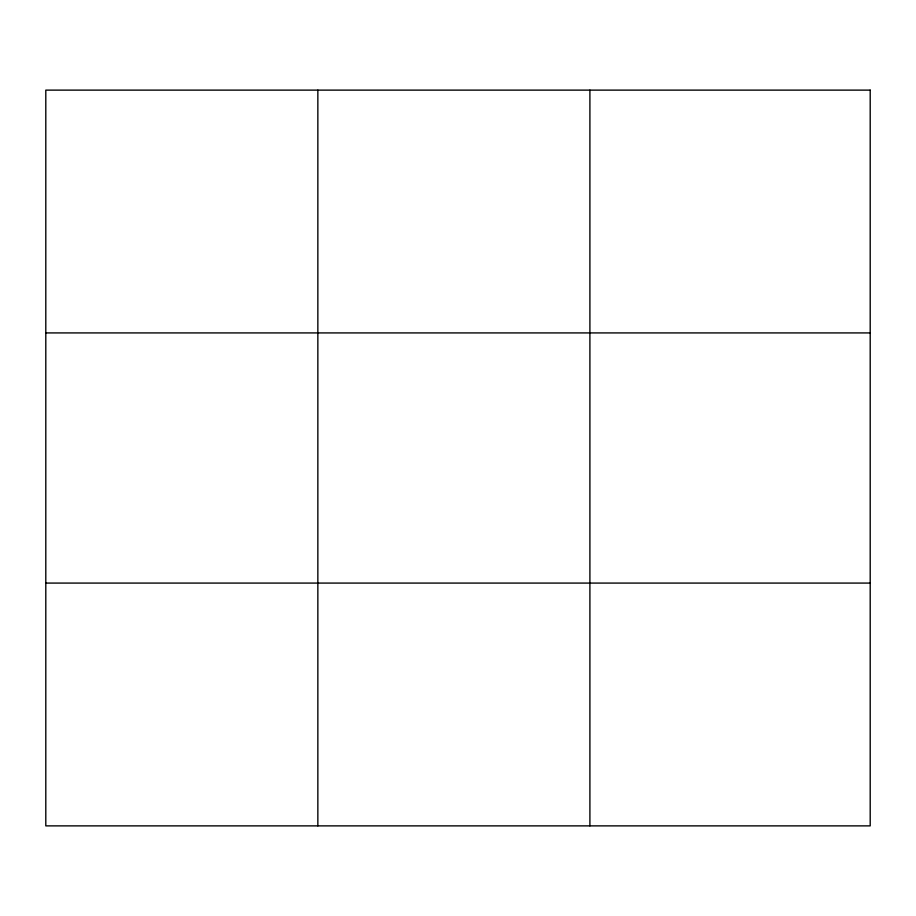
<?xml version="1.0" encoding="UTF-8"?>
<svg xmlns="http://www.w3.org/2000/svg" width="916" height="916" viewBox="0 0 916 916"><rect width="100%" height="100%" fill="white"/><g stroke="black" fill="none" stroke-linecap="round" stroke-linejoin="round"><path stroke-width="1.37" d="M317.852 90.123L317.852 825.877M589.904 90.123L589.904 825.877M45.8 332.92L870.2 332.92M45.8 583.08L870.2 583.08M870.2 90.123L870.2 825.877L45.8 825.877L45.8 90.123L870.2 90.123"/></g></svg>
